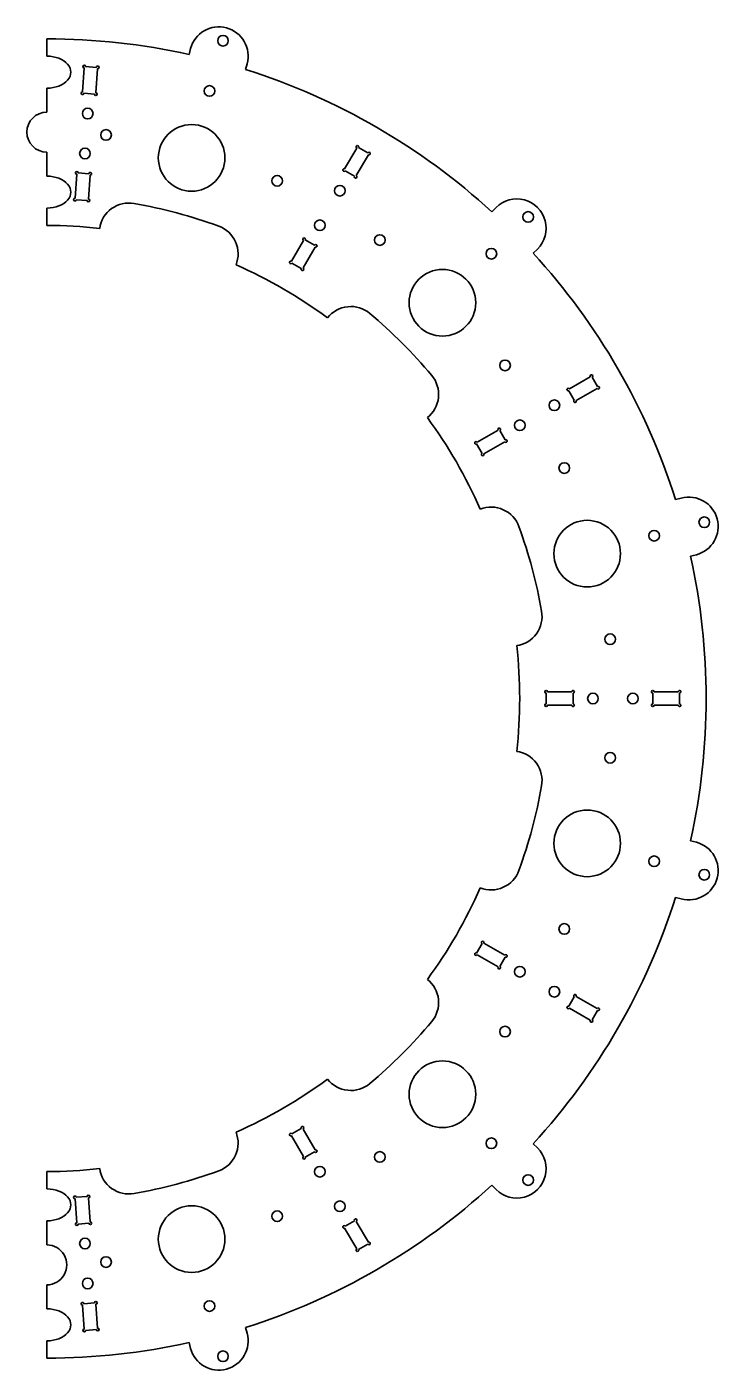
# Model space of a CAD drawing. Extents: x -25 to 235, y -103 to 400.
import ezdxf

# ---------------------------------------------------------------- set-up
doc = ezdxf.new("R2010")
doc.units = 0

msp = doc.modelspace()

# ---------------------------------------------------------------- linework, layer by layer
at = {"color": 7, "lineweight": 35, "ltscale": 0.1625}
for p, q in [((-17.249249, 396), (-17.249249, 389.5)), ((-17.249249, 332.5), (-17.249249, 326)), ((-17.249249, -29), (-17.249249, -35.5)), ((-17.249249, -92.5), (-17.249249, -99))]:
    msp.add_line(p, q, dxfattribs=at)
at = {"color": 7, "lineweight": 35, "ltscale": 0.056114}
for p, q in [((36.119984, 390.177429), (36.70092, 392.34552)), ((57.37035, 384.483398), (57.95129, 386.651489)), ((149.808563, 331.114166), (151.395721, 332.701294)), ((165.364914, 315.5578), (166.952057, 317.144958)), ((218.734146, 223.119598), (220.902237, 223.700531)), ((224.428162, 201.869232), (226.596252, 202.450165)), ((224.428162, 95.130768), (226.596252, 94.549835)), ((218.734146, 73.880402), (220.902237, 73.299461)), ((165.364914, -18.557816), (166.952057, -20.144974)), ((149.808563, -34.114166), (151.395721, -35.701309)), ((57.37035, -87.483398), (57.95129, -89.651489)), ((36.119984, -93.177414), (36.70092, -95.345505))]:
    msp.add_line(p, q, dxfattribs=at)
at = {"color": 7, "lineweight": 35, "ltscale": 0.22625}
for p, q in [((-3.865366, 376.095795), (-3.23407, 385.123749)), ((1.172333, 375.74353), (1.803629, 384.771484)), ((94.551544, 347.194641), (99.076538, 355.032166)), ((98.924973, 344.669647), (103.449966, 352.507172)), ((-6.024328, 345.221191), (-6.655624, 336.193237)), ((-0.986629, 344.868927), (-1.617927, 335.840973)), ((79.076538, 320.391174), (74.551544, 312.553619)), ((83.449966, 317.86615), (78.924973, 310.028625)), ((178.920395, 264.674225), (186.757919, 269.199219)), ((181.445389, 260.300781), (189.282913, 264.825775)), ((152.116898, 249.199219), (144.279373, 244.674225)), ((154.641907, 244.825775), (146.804367, 240.300781)), ((179.775742, 151.024994), (170.725754, 151.024994)), ((210.725754, 151.024994), (219.775742, 151.024994)), ((179.775742, 145.975006), (170.725754, 145.975006)), ((210.725754, 145.975006), (219.775742, 145.975006)), ((154.641907, 52.174217), (146.804367, 56.699211)), ((152.116898, 47.800789), (144.279373, 52.325783)), ((181.445389, 36.699211), (189.282913, 32.174217)), ((178.920395, 32.325783), (186.757919, 27.800789)), ((83.449966, -20.86615), (78.924973, -13.028625)), ((79.076538, -23.391159), (74.551544, -15.553619)), ((-6.024328, -48.221191), (-6.655624, -39.193237)), ((-0.986629, -47.868927), (-1.617927, -38.840973)), ((94.551544, -50.194641), (99.076538, -58.032166)), ((98.924973, -47.669647), (103.449966, -55.507172)), ((-3.865366, -79.095795), (-3.23407, -88.123749)), ((1.172333, -78.74353), (1.803629, -87.771484))]:
    msp.add_line(p, q, dxfattribs=at)
at = {"color": 7, "lineweight": 35, "ltscale": 0.10125}
for p, q in [((-2.700409, 385.587646), (1.339725, 385.305145)), ((-3.401462, 375.562134), (0.638672, 375.279633)), ((99.759552, 355.215179), (103.266953, 353.190186)), ((-5.490668, 345.685089), (-1.450534, 345.402588)), ((94.734543, 346.511627), (98.241959, 344.486633)), ((-6.191721, 335.659576), (-2.151587, 335.377075)), ((79.759552, 320.574158), (83.266953, 318.549164)), ((74.734543, 311.870605), (78.241959, 309.845612)), ((187.440933, 269.016205), (189.465927, 265.508789)), ((178.737381, 263.991211), (180.762375, 260.483795)), ((152.799911, 249.016205), (154.824921, 245.508789)), ((144.096359, 243.991211), (146.121353, 240.483795)), ((170.225754, 150.524994), (170.225754, 146.475006)), ((180.275742, 150.524994), (180.275742, 146.475006)), ((210.225754, 150.524994), (210.225754, 146.475006)), ((220.275742, 150.524994), (220.275742, 146.475006)), ((146.121353, 56.516205), (144.096359, 53.008797)), ((154.824921, 51.491203), (152.799911, 47.983795)), ((180.762375, 36.516205), (178.737381, 33.008797)), ((189.465927, 31.491203), (187.440933, 27.983795)), ((78.241959, -12.845612), (74.734543, -14.870605)), ((83.266953, -21.549164), (79.759552, -23.574173)), ((-2.151587, -38.37706), (-6.191721, -38.659576)), ((-1.450534, -48.402588), (-5.490668, -48.685089)), ((98.241959, -47.486633), (94.734543, -49.511627)), ((103.266953, -56.190186), (99.759552, -58.215179)), ((0.638672, -78.279633), (-3.401462, -78.562134)), ((1.339725, -88.305145), (-2.700409, -88.587662))]:
    msp.add_line(p, q, dxfattribs=at)
at = {"color": 7, "lineweight": 35, "ltscale": 0.225}
for p, q in [((-17.249249, 377.5), (-17.249249, 368.5)), ((-17.249249, 353.5), (-17.249249, 344.5)), ((-17.249249, -47.5), (-17.249249, -56.5)), ((-17.249249, -71.5), (-17.249249, -80.5))]:
    msp.add_line(p, q, dxfattribs=at)
at = {"color": 7, "lineweight": 35}
for centre, radius in [((48.879017, 395.294067), 2), ((43.832047, 376.458496), 2), ((-1.902824, 367.964111), 2), ((37.102753, 351.344421), 12.5), ((4.985718, 359.950134), 2), ((-2.949171, 353.00061), 2), ((69.219788, 342.738708), 2), ((92.750748, 339.025574), 2), ((85.250748, 326.035217), 2), ((163.416534, 329.165771), 2), ((107.731873, 320.503723), 2), ((149.627945, 315.377197), 2), ((131.243179, 296.992432), 12.5), ((154.754471, 273.48114), 2), ((173.276337, 258.5), 2), ((160.28595, 251), 2), ((176.989441, 234.969025), 2), ((185.595169, 202.852005), 12.5), ((229.5448, 214.628265), 2), ((210.709244, 209.581299), 2), ((194.200897, 170.73497), 2), ((187.750748, 148.5), 2), ((202.750748, 148.5), 2), ((194.200897, 126.26503), 2), ((185.595169, 94.147995), 12.5), ((210.709244, 87.418701), 2), ((229.5448, 82.371735), 2), ((176.989441, 62.030968), 2), ((160.28595, 46), 2), ((173.276337, 38.5), 2), ((154.754471, 23.518875), 2), ((131.243179, 0.007568), 12.5), ((149.627945, -18.377197), 2), ((107.731873, -23.503723), 2), ((85.250748, -29.035202), 2), ((163.416534, -32.165787), 2), ((92.750748, -42.025589), 2), ((37.102753, -54.344421), 12.5), ((69.219788, -45.738693), 2), ((-2.949171, -56.000626), 2), ((4.985718, -62.95015), 2), ((-1.902824, -70.964096), 2), ((43.832047, -79.458496), 2), ((48.879017, -98.294052), 2)]:
    msp.add_circle(centre, radius, dxfattribs=at)
for centre, radius, start, end in [((47.326107, 389.498474), 11, 345, 164.999994), ((-17.249249, 148.5), 247.5, 77.547318, 90.000003), ((-3.199191, 385.622559), 0.5, 356, 266), ((1.838507, 385.270264), 0.5, 266, 176), ((-17.249249, 148.5), 247.5, 47.547317, 72.45268), ((-3.900244, 375.597015), 0.5, 85.999998, 356), ((1.137455, 375.244751), 0.5, 176, 85.999998), ((-17.249249, 361), 7.5, 90.000003, 269.999997), ((99.326538, 355.465179), 0.5, 329.999999, 239.999997), ((103.699966, 352.940186), 0.5, 239.999997, 149.999997), ((-5.98945, 345.719971), 0.5, 356, 266), ((-0.951752, 345.367706), 0.5, 266, 176), ((94.301544, 346.761627), 0.5, 60.000002, 329.999999), ((98.674973, 344.236633), 0.5, 149.999997, 60.000002), ((-6.690503, 335.694458), 0.5, 85.999998, 356), ((-1.652804, 335.342163), 0.5, 176, 85.999998), ((13.573303, 323.303375), 11.1, 79.999998, 171.791798), ((-17.249249, 148.5), 188.6, 70, 79.999998), ((159.173889, 324.923157), 11, 314.999999, 135), ((-17.249249, 148.5), 177.5, 83.583586, 90.000003), ((43.459328, 315.295441), 11.1, 338.208205, 70), ((79.326538, 320.824158), 0.5, 329.999999, 239.999997), ((83.699966, 318.299164), 0.5, 239.999997, 149.999997), ((74.301544, 312.120605), 0.5, 60.000002, 329.999999), ((-17.249249, 148.5), 247.5, 17.547318, 42.452682), ((-17.249249, 148.5), 177.5, 53.583589, 66.416411), ((78.674973, 309.595612), 0.5, 149.999997, 60.000002), ((96.845551, 284.4729), 11.1, 50, 141.79179), ((-17.249249, 148.5), 188.6, 40.000002, 50), ((118.723633, 262.594788), 11.1, 308.208205, 40.000002), ((187.190933, 269.449219), 0.5, 299.999998, 210.000003), ((178.487381, 264.424225), 0.5, 30.000001, 299.999998), ((189.715927, 265.075775), 0.5, 210.000003, 120.000003), ((181.012375, 260.050781), 0.5, 120.000003, 30.000001), ((-17.249249, 148.5), 177.5, 23.583588, 36.416414), ((152.549911, 249.449219), 0.5, 299.999998, 210.000003), ((143.846359, 244.424225), 0.5, 30.000001, 299.999998), ((155.074921, 245.075775), 0.5, 210.000003, 120.000003), ((146.371353, 240.050781), 0.5, 120.000003, 30.000001), ((223.749237, 213.075348), 11, 285.000001, 105), ((149.546188, 209.208572), 11.1, 20.000001, 111.791796), ((-17.249249, 148.5), 188.6, 10.000001, 20.000001), ((-17.249249, 148.5), 247.5, 347.547318, 12.452682), ((157.554123, 179.322556), 11.1, 278.208205, 10.000001), ((-17.249249, 148.5), 177.5, 353.583588, 6.416412), ((170.225754, 151.024994), 0.5, 0, 269.999997), ((180.275742, 151.024994), 0.5, 269.999997, 180.000005), ((210.225754, 151.024994), 0.5, 0, 269.999997), ((220.275742, 151.024994), 0.5, 269.999997, 180.000005), ((170.225754, 145.975006), 0.5, 90.000003, 360), ((180.275742, 145.975006), 0.5, 179.999995, 90.000003), ((210.225754, 145.975006), 0.5, 90.000003, 360), ((220.275742, 145.975006), 0.5, 179.999995, 90.000003), ((157.554123, 117.677444), 11.1, 349.999999, 81.791795), ((-17.249249, 148.5), 188.6, 339.999999, 349.999999), ((223.749237, 83.924644), 11, 255, 74.999999), ((149.546188, 87.791428), 11.1, 248.208204, 339.999999), ((-17.249249, 148.5), 177.5, 323.583586, 336.416412), ((-17.249249, 148.5), 247.5, 317.547318, 342.452682), ((146.371353, 56.949211), 0.5, 329.999999, 239.999997), ((143.846359, 52.575783), 0.5, 60.000002, 329.999999), ((155.074921, 51.924217), 0.5, 239.999997, 149.999997), ((152.549911, 47.550789), 0.5, 149.999997, 60.000002), ((118.723633, 34.405197), 11.1, 319.999998, 51.791795), ((181.012375, 36.949211), 0.5, 329.999999, 239.999997), ((178.487381, 32.575783), 0.5, 60.000002, 329.999999), ((189.715927, 31.924217), 0.5, 239.999997, 149.999997), ((-17.249249, 148.5), 188.6, 310, 319.999998), ((187.190933, 27.550789), 0.5, 149.999997, 60.000002), ((-17.249249, 148.5), 177.5, 293.583589, 306.416411), ((96.845551, 12.527115), 11.1, 218.20821, 310), ((43.459328, -18.295441), 11.1, 290, 21.791795), ((74.301544, -15.120605), 0.5, 30.000001, 299.999998), ((78.674973, -12.595612), 0.5, 299.999998, 210.000003), ((159.173889, -27.923141), 11, 225, 45.000001), ((79.326538, -23.824173), 0.5, 120.000003, 30.000001), ((83.699966, -21.299164), 0.5, 210.000003, 120.000003), ((-17.249249, 148.5), 177.5, 269.999997, 276.416414), ((13.573303, -26.303375), 11.1, 188.208202, 280.000002), ((-17.249249, 148.5), 188.6, 280.000002, 290), ((-17.249249, 148.5), 247.5, 287.54732, 312.452683), ((-6.690503, -38.694458), 0.5, 4, 274.000002), ((-1.652804, -38.342178), 0.5, 274.000002, 184), ((-5.98945, -48.719971), 0.5, 94, 4), ((-0.951752, -48.367706), 0.5, 184, 94), ((94.301544, -49.761627), 0.5, 30.000001, 299.999998), ((98.674973, -47.236633), 0.5, 299.999998, 210.000003), ((-17.249249, -64), 7.5, 269.999997, 90.000003), ((99.326538, -58.465179), 0.5, 120.000003, 30.000001), ((103.699966, -55.940186), 0.5, 210.000003, 120.000003), ((-3.900244, -78.597015), 0.5, 4, 274.000002), ((1.137455, -78.244751), 0.5, 274.000002, 184), ((-3.199191, -88.622543), 0.5, 94, 4), ((1.838507, -88.270264), 0.5, 184, 94), ((47.326107, -92.498489), 11, 195.000006, 15), ((-17.249249, 148.5), 247.5, 269.999997, 282.452682)]:
    msp.add_arc(centre, radius, start, end, dxfattribs=at)
for centre in [(-17.249249, 383.5), (-17.249249, 338.5), (-17.249249, -41.5), (-17.249249, -86.5)]:
    msp.add_ellipse(centre, major_axis=(9, 0), ratio=0.666667, start_param=4.7123889804, end_param=7.853981634, dxfattribs=at)

doc.saveas('drawing.dxf')
